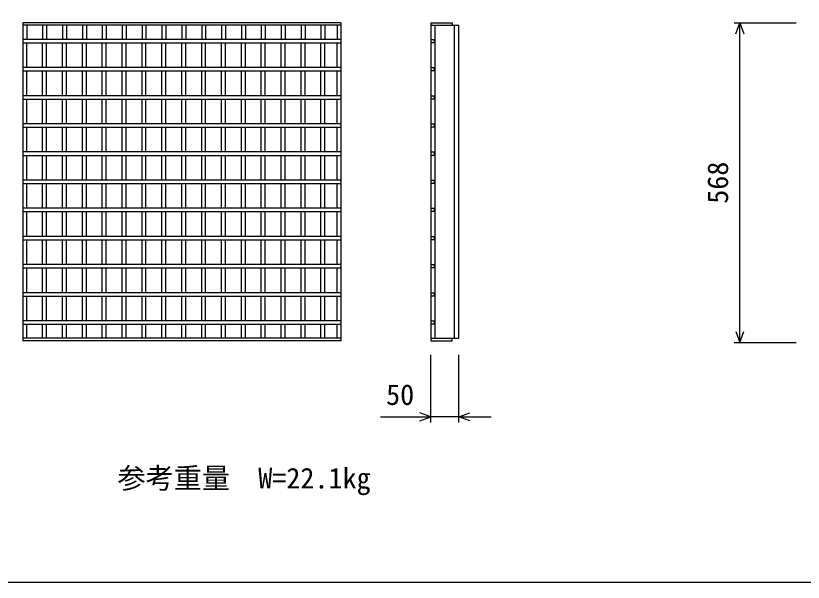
# Model space of a CAD drawing. Units: millimetres, scale not verified. Extents: x -12600 to 12600, y -8910 to 8910.
# Drawn here: x 6586 to 7985, y 2377 to 3383 of the extents above; entities that cross this region are included whole.
import ezdxf
from ezdxf.enums import TextEntityAlignment as Align

# ---------------------------------------------------------------- set-up
doc = ezdxf.new("R2010")
doc.units = ezdxf.units.MM
doc.header["$LTSCALE"] = 30
doc.layers.add('0-0_DIM', color=7, linetype='Continuous', lineweight=25)
doc.layers.add('0-2_HATCH', color=6, linetype='Continuous', lineweight=25)
doc.styles.add('ＭＳ ゴシック', font='')
doc.styles.get('ＭＳ ゴシック').set_extended_font_data('MS Gothic')

msp = doc.modelspace()

# ---------------------------------------------------------------- linework, layer by layer
at = {"layer": '0-0_DIM'}
for p, q in [((7862.42, 3370.53), (7972.42, 3370.53)), ((7872.42, 2802.53), (7872.42, 3370.53)), ((7862.42, 2802.53), (7972.42, 2802.53)), ((7323.44, 2660.53), (7323.44, 2780.53)), ((7373.44, 2660.53), (7373.44, 2780.53)), ((7234.28, 2670.53), (7323.44, 2670.53)), ((7373.44, 2670.53), (7323.44, 2670.53)), ((7373.44, 2670.53), (7430.5, 2670.53))]:
    msp.add_line(p, q, dxfattribs=at)
msp.add_lwpolyline([(2868.48, 2376.57), (9368.48, 2376.57), (9368.48, 6676.57), (2868.48, 6676.57)], close=True, dxfattribs=at)
for points in [[(7865.33, 3351.07), (7872.42, 3370.53), (7879.5, 3351.07)], [(7865.33, 2821.99), (7872.42, 2802.53), (7879.5, 2821.99)], [(7303.98, 2663.45), (7323.44, 2670.53), (7303.98, 2677.61)], [(7392.89, 2663.45), (7373.44, 2670.53), (7392.89, 2677.61)]]:
    msp.add_lwpolyline(points, dxfattribs=at)
at = {"layer": '0-2_HATCH'}
for p, q in [((6598.92, 3370.53), (6598.92, 2805.53)), ((7163.92, 3370.53), (6598.92, 3370.53)), ((7163.92, 3370.53), (7163.92, 2805.53)), ((7323.44, 3370.53), (7323.44, 2805.53)), ((7163.92, 3366.03), (6598.92, 3366.03)), ((6605.92, 3366.03), (6605.92, 3341.03)), ((6634.22, 3366.03), (6634.22, 3341.03)), ((6641.22, 3366.03), (6641.22, 3341.03)), ((6669.52, 3366.03), (6669.52, 3341.03)), ((6676.52, 3366.03), (6676.52, 3341.03)), ((6704.82, 3366.03), (6704.82, 3341.03)), ((6711.82, 3366.03), (6711.82, 3341.03)), ((6740.12, 3366.03), (6740.12, 3341.03)), ((6747.12, 3366.03), (6747.12, 3341.03)), ((6775.42, 3366.03), (6775.42, 3341.03)), ((6782.42, 3366.03), (6782.42, 3341.03)), ((6810.72, 3366.03), (6810.72, 3341.03)), ((6817.72, 3366.03), (6817.72, 3341.03)), ((6846.02, 3366.03), (6846.02, 3341.03)), ((6853.02, 3366.03), (6853.02, 3341.03)), ((6881.32, 3366.03), (6881.32, 3341.03)), ((6888.32, 3366.03), (6888.32, 3341.03)), ((6916.62, 3366.03), (6916.62, 3341.03)), ((6923.62, 3366.03), (6923.62, 3341.03)), ((6951.92, 3366.03), (6951.92, 3341.03)), ((6958.92, 3366.03), (6958.92, 3341.03)), ((6987.22, 3366.03), (6987.22, 3341.03)), ((6994.22, 3366.03), (6994.22, 3341.03)), ((7022.52, 3366.03), (7022.52, 3341.03)), ((7029.52, 3366.03), (7029.52, 3341.03)), ((7057.82, 3366.03), (7057.82, 3341.03)), ((7064.82, 3366.03), (7064.82, 3341.03)), ((7093.12, 3366.03), (7093.12, 3341.03)), ((7100.12, 3366.03), (7100.12, 3341.03)), ((7128.42, 3366.03), (7128.42, 3341.03)), ((7135.42, 3366.03), (7135.42, 3341.03)), ((7156.92, 3366.03), (7156.92, 3341.03)), ((7323.44, 3366.03), (7373.44, 3366.03)), ((7331.44, 2810.03), (7331.44, 3366.03)), ((7365.44, 2810.03), (7365.44, 3366.03)), ((7373.44, 2810.03), (7373.44, 3366.03)), ((7163.92, 3341.03), (6598.92, 3341.03)), ((6598.92, 3335.03), (7163.92, 3335.03)), ((6605.92, 3291.03), (6605.92, 3335.03)), ((6634.22, 3291.03), (6634.22, 3335.03)), ((6641.22, 3291.03), (6641.22, 3335.03)), ((6669.52, 3291.03), (6669.52, 3335.03)), ((6676.52, 3291.03), (6676.52, 3335.03)), ((6704.82, 3291.03), (6704.82, 3335.03)), ((6711.82, 3291.03), (6711.82, 3335.03)), ((6740.12, 3291.03), (6740.12, 3335.03)), ((6747.12, 3291.03), (6747.12, 3335.03)), ((6775.42, 3291.03), (6775.42, 3335.03)), ((6782.42, 3291.03), (6782.42, 3335.03)), ((6810.72, 3291.03), (6810.72, 3335.03)), ((6817.72, 3291.03), (6817.72, 3335.03)), ((6846.02, 3291.03), (6846.02, 3335.03)), ((6853.02, 3291.03), (6853.02, 3335.03)), ((6881.32, 3291.03), (6881.32, 3335.03)), ((6888.32, 3291.03), (6888.32, 3335.03)), ((6916.62, 3291.03), (6916.62, 3335.03)), ((6923.62, 3291.03), (6923.62, 3335.03)), ((6951.92, 3291.03), (6951.92, 3335.03)), ((6958.92, 3291.03), (6958.92, 3335.03)), ((6987.22, 3291.03), (6987.22, 3335.03)), ((6994.22, 3291.03), (6994.22, 3335.03)), ((7022.52, 3291.03), (7022.52, 3335.03)), ((7029.52, 3291.03), (7029.52, 3335.03)), ((7057.82, 3291.03), (7057.82, 3335.03)), ((7064.82, 3291.03), (7064.82, 3335.03)), ((7093.12, 3291.03), (7093.12, 3335.03)), ((7100.12, 3291.03), (7100.12, 3335.03)), ((7128.42, 3291.03), (7128.42, 3335.03)), ((7135.42, 3291.03), (7135.42, 3335.03)), ((7156.92, 3291.03), (7156.92, 3335.03)), ((7163.92, 3291.03), (6598.92, 3291.03)), ((6598.92, 3285.03), (7163.92, 3285.03)), ((6605.92, 3241.03), (6605.92, 3285.03)), ((6634.22, 3241.03), (6634.22, 3285.03)), ((6641.22, 3241.03), (6641.22, 3285.03)), ((6669.52, 3241.03), (6669.52, 3285.03)), ((6676.52, 3241.03), (6676.52, 3285.03)), ((6704.82, 3241.03), (6704.82, 3285.03)), ((6711.82, 3241.03), (6711.82, 3285.03)), ((6740.12, 3241.03), (6740.12, 3285.03)), ((6747.12, 3241.03), (6747.12, 3285.03)), ((6775.42, 3241.03), (6775.42, 3285.03)), ((6782.42, 3241.03), (6782.42, 3285.03)), ((6810.72, 3241.03), (6810.72, 3285.03)), ((6817.72, 3241.03), (6817.72, 3285.03)), ((6846.02, 3241.03), (6846.02, 3285.03)), ((6853.02, 3241.03), (6853.02, 3285.03)), ((6881.32, 3241.03), (6881.32, 3285.03)), ((6888.32, 3241.03), (6888.32, 3285.03)), ((6916.62, 3241.03), (6916.62, 3285.03)), ((6923.62, 3241.03), (6923.62, 3285.03)), ((6951.92, 3241.03), (6951.92, 3285.03)), ((6958.92, 3241.03), (6958.92, 3285.03)), ((6987.22, 3241.03), (6987.22, 3285.03)), ((6994.22, 3241.03), (6994.22, 3285.03)), ((7022.52, 3241.03), (7022.52, 3285.03)), ((7029.52, 3241.03), (7029.52, 3285.03)), ((7057.82, 3241.03), (7057.82, 3285.03)), ((7064.82, 3241.03), (7064.82, 3285.03)), ((7093.12, 3241.03), (7093.12, 3285.03)), ((7100.12, 3241.03), (7100.12, 3285.03)), ((7128.42, 3241.03), (7128.42, 3285.03)), ((7135.42, 3241.03), (7135.42, 3285.03)), ((7156.92, 3241.03), (7156.92, 3285.03)), ((7163.92, 3241.03), (6598.92, 3241.03)), ((6598.92, 3235.03), (7163.92, 3235.03)), ((6605.92, 3191.03), (6605.92, 3235.03)), ((6634.22, 3191.03), (6634.22, 3235.03)), ((6641.22, 3191.03), (6641.22, 3235.03)), ((6669.52, 3191.03), (6669.52, 3235.03)), ((6676.52, 3191.03), (6676.52, 3235.03)), ((6704.82, 3191.03), (6704.82, 3235.03)), ((6711.82, 3191.03), (6711.82, 3235.03)), ((6740.12, 3191.03), (6740.12, 3235.03)), ((6747.12, 3191.03), (6747.12, 3235.03)), ((6775.42, 3191.03), (6775.42, 3235.03)), ((6782.42, 3191.03), (6782.42, 3235.03)), ((6810.72, 3191.03), (6810.72, 3235.03)), ((6817.72, 3191.03), (6817.72, 3235.03)), ((6846.02, 3191.03), (6846.02, 3235.03)), ((6853.02, 3191.03), (6853.02, 3235.03)), ((6881.32, 3191.03), (6881.32, 3235.03)), ((6888.32, 3191.03), (6888.32, 3235.03)), ((6916.62, 3191.03), (6916.62, 3235.03)), ((6923.62, 3191.03), (6923.62, 3235.03)), ((6951.92, 3191.03), (6951.92, 3235.03)), ((6958.92, 3191.03), (6958.92, 3235.03)), ((6987.22, 3191.03), (6987.22, 3235.03)), ((6994.22, 3191.03), (6994.22, 3235.03)), ((7022.52, 3191.03), (7022.52, 3235.03)), ((7029.52, 3191.03), (7029.52, 3235.03)), ((7057.82, 3191.03), (7057.82, 3235.03)), ((7064.82, 3191.03), (7064.82, 3235.03)), ((7093.12, 3191.03), (7093.12, 3235.03)), ((7100.12, 3191.03), (7100.12, 3235.03)), ((7128.42, 3191.03), (7128.42, 3235.03)), ((7135.42, 3191.03), (7135.42, 3235.03)), ((7156.92, 3191.03), (7156.92, 3235.03)), ((7163.92, 3191.03), (6598.92, 3191.03)), ((6598.92, 3185.03), (7163.92, 3185.03)), ((6605.92, 3141.03), (6605.92, 3185.03)), ((6634.22, 3141.03), (6634.22, 3185.03)), ((6641.22, 3141.03), (6641.22, 3185.03)), ((6669.52, 3141.03), (6669.52, 3185.03)), ((6676.52, 3141.03), (6676.52, 3185.03)), ((6704.82, 3141.03), (6704.82, 3185.03)), ((6711.82, 3141.03), (6711.82, 3185.03)), ((6740.12, 3141.03), (6740.12, 3185.03)), ((6747.12, 3141.03), (6747.12, 3185.03)), ((6775.42, 3141.03), (6775.42, 3185.03)), ((6782.42, 3141.03), (6782.42, 3185.03)), ((6810.72, 3141.03), (6810.72, 3185.03)), ((6817.72, 3141.03), (6817.72, 3185.03)), ((6846.02, 3141.03), (6846.02, 3185.03)), ((6853.02, 3141.03), (6853.02, 3185.03)), ((6881.32, 3141.03), (6881.32, 3185.03)), ((6888.32, 3141.03), (6888.32, 3185.03)), ((6916.62, 3141.03), (6916.62, 3185.03)), ((6923.62, 3141.03), (6923.62, 3185.03)), ((6951.92, 3141.03), (6951.92, 3185.03)), ((6958.92, 3141.03), (6958.92, 3185.03)), ((6987.22, 3141.03), (6987.22, 3185.03)), ((6994.22, 3141.03), (6994.22, 3185.03)), ((7022.52, 3141.03), (7022.52, 3185.03)), ((7029.52, 3141.03), (7029.52, 3185.03)), ((7057.82, 3141.03), (7057.82, 3185.03)), ((7064.82, 3141.03), (7064.82, 3185.03)), ((7093.12, 3141.03), (7093.12, 3185.03)), ((7100.12, 3141.03), (7100.12, 3185.03)), ((7128.42, 3141.03), (7128.42, 3185.03)), ((7135.42, 3141.03), (7135.42, 3185.03)), ((7156.92, 3141.03), (7156.92, 3185.03)), ((7163.92, 3141.03), (6598.92, 3141.03)), ((6598.92, 3135.03), (7163.92, 3135.03)), ((6605.92, 3091.03), (6605.92, 3135.03)), ((6634.22, 3091.03), (6634.22, 3135.03)), ((6641.22, 3091.03), (6641.22, 3135.03)), ((6669.52, 3091.03), (6669.52, 3135.03)), ((6676.52, 3091.03), (6676.52, 3135.03)), ((6704.82, 3091.03), (6704.82, 3135.03)), ((6711.82, 3091.03), (6711.82, 3135.03)), ((6740.12, 3091.03), (6740.12, 3135.03)), ((6747.12, 3091.03), (6747.12, 3135.03)), ((6775.42, 3091.03), (6775.42, 3135.03)), ((6782.42, 3091.03), (6782.42, 3135.03)), ((6810.72, 3091.03), (6810.72, 3135.03)), ((6817.72, 3091.03), (6817.72, 3135.03)), ((6846.02, 3091.03), (6846.02, 3135.03)), ((6853.02, 3091.03), (6853.02, 3135.03)), ((6881.32, 3091.03), (6881.32, 3135.03)), ((6888.32, 3091.03), (6888.32, 3135.03)), ((6916.62, 3091.03), (6916.62, 3135.03)), ((6923.62, 3091.03), (6923.62, 3135.03)), ((6951.92, 3091.03), (6951.92, 3135.03)), ((6958.92, 3091.03), (6958.92, 3135.03)), ((6987.22, 3091.03), (6987.22, 3135.03)), ((6994.22, 3091.03), (6994.22, 3135.03)), ((7022.52, 3091.03), (7022.52, 3135.03)), ((7029.52, 3091.03), (7029.52, 3135.03)), ((7057.82, 3091.03), (7057.82, 3135.03)), ((7064.82, 3091.03), (7064.82, 3135.03)), ((7093.12, 3091.03), (7093.12, 3135.03)), ((7100.12, 3091.03), (7100.12, 3135.03)), ((7128.42, 3091.03), (7128.42, 3135.03)), ((7135.42, 3091.03), (7135.42, 3135.03)), ((7156.92, 3091.03), (7156.92, 3135.03)), ((7163.92, 3091.03), (6598.92, 3091.03)), ((6598.92, 3085.03), (7163.92, 3085.03)), ((6605.92, 3041.03), (6605.92, 3085.03)), ((6634.22, 3041.03), (6634.22, 3085.03)), ((6641.22, 3041.03), (6641.22, 3085.03)), ((6669.52, 3041.03), (6669.52, 3085.03)), ((6676.52, 3041.03), (6676.52, 3085.03)), ((6704.82, 3041.03), (6704.82, 3085.03)), ((6711.82, 3041.03), (6711.82, 3085.03)), ((6740.12, 3041.03), (6740.12, 3085.03)), ((6747.12, 3041.03), (6747.12, 3085.03)), ((6775.42, 3041.03), (6775.42, 3085.03)), ((6782.42, 3041.03), (6782.42, 3085.03)), ((6810.72, 3041.03), (6810.72, 3085.03)), ((6817.72, 3041.03), (6817.72, 3085.03)), ((6846.02, 3041.03), (6846.02, 3085.03)), ((6853.02, 3041.03), (6853.02, 3085.03)), ((6881.32, 3041.03), (6881.32, 3085.03)), ((6888.32, 3041.03), (6888.32, 3085.03)), ((6916.62, 3041.03), (6916.62, 3085.03)), ((6923.62, 3041.03), (6923.62, 3085.03)), ((6951.92, 3041.03), (6951.92, 3085.03)), ((6958.92, 3041.03), (6958.92, 3085.03)), ((6987.22, 3041.03), (6987.22, 3085.03)), ((6994.22, 3041.03), (6994.22, 3085.03)), ((7022.52, 3041.03), (7022.52, 3085.03)), ((7029.52, 3041.03), (7029.52, 3085.03)), ((7057.82, 3041.03), (7057.82, 3085.03)), ((7064.82, 3041.03), (7064.82, 3085.03)), ((7093.12, 3041.03), (7093.12, 3085.03)), ((7100.12, 3041.03), (7100.12, 3085.03)), ((7128.42, 3041.03), (7128.42, 3085.03)), ((7135.42, 3041.03), (7135.42, 3085.03)), ((7156.92, 3041.03), (7156.92, 3085.03)), ((7163.92, 3041.03), (6598.92, 3041.03)), ((6598.92, 3035.03), (7163.92, 3035.03)), ((6605.92, 2991.03), (6605.92, 3035.03)), ((6634.22, 2991.03), (6634.22, 3035.03)), ((6641.22, 2991.03), (6641.22, 3035.03)), ((6669.52, 2991.03), (6669.52, 3035.03)), ((6676.52, 2991.03), (6676.52, 3035.03)), ((6704.82, 2991.03), (6704.82, 3035.03)), ((6711.82, 2991.03), (6711.82, 3035.03)), ((6740.12, 2991.03), (6740.12, 3035.03)), ((6747.12, 2991.03), (6747.12, 3035.03)), ((6775.42, 2991.03), (6775.42, 3035.03)), ((6782.42, 2991.03), (6782.42, 3035.03)), ((6810.72, 2991.03), (6810.72, 3035.03)), ((6817.72, 2991.03), (6817.72, 3035.03)), ((6846.02, 2991.03), (6846.02, 3035.03)), ((6853.02, 2991.03), (6853.02, 3035.03)), ((6881.32, 2991.03), (6881.32, 3035.03)), ((6888.32, 2991.03), (6888.32, 3035.03)), ((6916.62, 2991.03), (6916.62, 3035.03)), ((6923.62, 2991.03), (6923.62, 3035.03)), ((6951.92, 2991.03), (6951.92, 3035.03)), ((6958.92, 2991.03), (6958.92, 3035.03)), ((6987.22, 2991.03), (6987.22, 3035.03)), ((6994.22, 2991.03), (6994.22, 3035.03)), ((7022.52, 2991.03), (7022.52, 3035.03)), ((7029.52, 2991.03), (7029.52, 3035.03)), ((7057.82, 2991.03), (7057.82, 3035.03)), ((7064.82, 2991.03), (7064.82, 3035.03)), ((7093.12, 2991.03), (7093.12, 3035.03)), ((7100.12, 2991.03), (7100.12, 3035.03)), ((7128.42, 2991.03), (7128.42, 3035.03)), ((7135.42, 2991.03), (7135.42, 3035.03)), ((7156.92, 2991.03), (7156.92, 3035.03)), ((7163.92, 2991.03), (6598.92, 2991.03)), ((6598.92, 2985.03), (7163.92, 2985.03)), ((6605.92, 2941.03), (6605.92, 2985.03)), ((6634.22, 2941.03), (6634.22, 2985.03)), ((6641.22, 2941.03), (6641.22, 2985.03)), ((6669.52, 2941.03), (6669.52, 2985.03)), ((6676.52, 2941.03), (6676.52, 2985.03)), ((6704.82, 2941.03), (6704.82, 2985.03)), ((6711.82, 2941.03), (6711.82, 2985.03)), ((6740.12, 2941.03), (6740.12, 2985.03)), ((6747.12, 2941.03), (6747.12, 2985.03)), ((6775.42, 2941.03), (6775.42, 2985.03)), ((6782.42, 2941.03), (6782.42, 2985.03)), ((6810.72, 2941.03), (6810.72, 2985.03)), ((6817.72, 2941.03), (6817.72, 2985.03)), ((6846.02, 2941.03), (6846.02, 2985.03)), ((6853.02, 2941.03), (6853.02, 2985.03)), ((6881.32, 2941.03), (6881.32, 2985.03)), ((6888.32, 2941.03), (6888.32, 2985.03)), ((6916.62, 2941.03), (6916.62, 2985.03)), ((6923.62, 2941.03), (6923.62, 2985.03)), ((6951.92, 2941.03), (6951.92, 2985.03)), ((6958.92, 2941.03), (6958.92, 2985.03)), ((6987.22, 2941.03), (6987.22, 2985.03)), ((6994.22, 2941.03), (6994.22, 2985.03)), ((7022.52, 2941.03), (7022.52, 2985.03)), ((7029.52, 2941.03), (7029.52, 2985.03)), ((7057.82, 2941.03), (7057.82, 2985.03)), ((7064.82, 2941.03), (7064.82, 2985.03)), ((7093.12, 2941.03), (7093.12, 2985.03)), ((7100.12, 2941.03), (7100.12, 2985.03)), ((7128.42, 2941.03), (7128.42, 2985.03)), ((7135.42, 2941.03), (7135.42, 2985.03)), ((7156.92, 2941.03), (7156.92, 2985.03)), ((7163.92, 2941.03), (6598.92, 2941.03)), ((6598.92, 2935.03), (7163.92, 2935.03)), ((6605.92, 2891.03), (6605.92, 2935.03)), ((6634.22, 2891.03), (6634.22, 2935.03)), ((6641.22, 2891.03), (6641.22, 2935.03)), ((6669.52, 2891.03), (6669.52, 2935.03)), ((6676.52, 2891.03), (6676.52, 2935.03)), ((6704.82, 2891.03), (6704.82, 2935.03)), ((6711.82, 2891.03), (6711.82, 2935.03)), ((6740.12, 2891.03), (6740.12, 2935.03)), ((6747.12, 2891.03), (6747.12, 2935.03)), ((6775.42, 2891.03), (6775.42, 2935.03)), ((6782.42, 2891.03), (6782.42, 2935.03)), ((6810.72, 2891.03), (6810.72, 2935.03)), ((6817.72, 2891.03), (6817.72, 2935.03)), ((6846.02, 2891.03), (6846.02, 2935.03)), ((6853.02, 2891.03), (6853.02, 2935.03)), ((6881.32, 2891.03), (6881.32, 2935.03)), ((6888.32, 2891.03), (6888.32, 2935.03)), ((6916.62, 2891.03), (6916.62, 2935.03)), ((6923.62, 2891.03), (6923.62, 2935.03)), ((6951.92, 2891.03), (6951.92, 2935.03)), ((6958.92, 2891.03), (6958.92, 2935.03)), ((6987.22, 2891.03), (6987.22, 2935.03)), ((6994.22, 2891.03), (6994.22, 2935.03)), ((7022.52, 2891.03), (7022.52, 2935.03)), ((7029.52, 2891.03), (7029.52, 2935.03)), ((7057.82, 2891.03), (7057.82, 2935.03)), ((7064.82, 2891.03), (7064.82, 2935.03)), ((7093.12, 2891.03), (7093.12, 2935.03)), ((7100.12, 2891.03), (7100.12, 2935.03)), ((7128.42, 2891.03), (7128.42, 2935.03)), ((7135.42, 2891.03), (7135.42, 2935.03)), ((7156.92, 2891.03), (7156.92, 2935.03)), ((7163.92, 2891.03), (6598.92, 2891.03)), ((6598.92, 2885.03), (7163.92, 2885.03)), ((6605.92, 2841.03), (6605.92, 2885.03)), ((6634.22, 2841.03), (6634.22, 2885.03)), ((6641.22, 2841.03), (6641.22, 2885.03)), ((6669.52, 2841.03), (6669.52, 2885.03)), ((6676.52, 2841.03), (6676.52, 2885.03)), ((6704.82, 2841.03), (6704.82, 2885.03)), ((6711.82, 2841.03), (6711.82, 2885.03)), ((6740.12, 2841.03), (6740.12, 2885.03)), ((6747.12, 2841.03), (6747.12, 2885.03)), ((6775.42, 2841.03), (6775.42, 2885.03)), ((6782.42, 2841.03), (6782.42, 2885.03)), ((6810.72, 2841.03), (6810.72, 2885.03)), ((6817.72, 2841.03), (6817.72, 2885.03)), ((6846.02, 2841.03), (6846.02, 2885.03)), ((6853.02, 2841.03), (6853.02, 2885.03)), ((6881.32, 2841.03), (6881.32, 2885.03)), ((6888.32, 2841.03), (6888.32, 2885.03)), ((6916.62, 2841.03), (6916.62, 2885.03)), ((6923.62, 2841.03), (6923.62, 2885.03)), ((6951.92, 2841.03), (6951.92, 2885.03)), ((6958.92, 2841.03), (6958.92, 2885.03)), ((6987.22, 2841.03), (6987.22, 2885.03)), ((6994.22, 2841.03), (6994.22, 2885.03)), ((7022.52, 2841.03), (7022.52, 2885.03)), ((7029.52, 2841.03), (7029.52, 2885.03)), ((7057.82, 2841.03), (7057.82, 2885.03)), ((7064.82, 2841.03), (7064.82, 2885.03)), ((7093.12, 2841.03), (7093.12, 2885.03)), ((7100.12, 2841.03), (7100.12, 2885.03)), ((7128.42, 2841.03), (7128.42, 2885.03)), ((7135.42, 2841.03), (7135.42, 2885.03)), ((7156.92, 2841.03), (7156.92, 2885.03)), ((7163.92, 2841.03), (6598.92, 2841.03)), ((6598.92, 2835.03), (7163.92, 2835.03)), ((6605.92, 2810.03), (6605.92, 2835.03)), ((6634.22, 2810.03), (6634.22, 2835.03)), ((6641.22, 2810.03), (6641.22, 2835.03)), ((6669.52, 2810.03), (6669.52, 2835.03)), ((6676.52, 2810.03), (6676.52, 2835.03)), ((6704.82, 2810.03), (6704.82, 2835.03)), ((6711.82, 2810.03), (6711.82, 2835.03)), ((6740.12, 2810.03), (6740.12, 2835.03)), ((6747.12, 2810.03), (6747.12, 2835.03)), ((6775.42, 2810.03), (6775.42, 2835.03)), ((6782.42, 2810.03), (6782.42, 2835.03)), ((6810.72, 2810.03), (6810.72, 2835.03)), ((6817.72, 2810.03), (6817.72, 2835.03)), ((6846.02, 2810.03), (6846.02, 2835.03)), ((6853.02, 2810.03), (6853.02, 2835.03)), ((6881.32, 2810.03), (6881.32, 2835.03)), ((6888.32, 2810.03), (6888.32, 2835.03)), ((6916.62, 2810.03), (6916.62, 2835.03)), ((6923.62, 2810.03), (6923.62, 2835.03)), ((6951.92, 2810.03), (6951.92, 2835.03)), ((6958.92, 2810.03), (6958.92, 2835.03)), ((6987.22, 2810.03), (6987.22, 2835.03)), ((6994.22, 2810.03), (6994.22, 2835.03)), ((7022.52, 2810.03), (7022.52, 2835.03)), ((7029.52, 2810.03), (7029.52, 2835.03)), ((7057.82, 2810.03), (7057.82, 2835.03)), ((7064.82, 2810.03), (7064.82, 2835.03)), ((7093.12, 2810.03), (7093.12, 2835.03)), ((7100.12, 2810.03), (7100.12, 2835.03)), ((7128.42, 2810.03), (7128.42, 2835.03)), ((7135.42, 2810.03), (7135.42, 2835.03)), ((7156.92, 2810.03), (7156.92, 2835.03)), ((7163.92, 2810.03), (6598.92, 2810.03)), ((7163.92, 2805.53), (6598.92, 2805.53)), ((7323.44, 2810.03), (7373.44, 2810.03))]:
    msp.add_line(p, q, dxfattribs=at)
for points in [[(7323.44, 3370.53), (7361.44, 3370.53), (7361.44, 3366.03)], [(7323.44, 3341.03), (7329.44, 3341.03), (7329.44, 3335.03), (7323.44, 3335.03)], [(7323.44, 3291.03), (7329.44, 3291.03), (7329.44, 3285.03), (7323.44, 3285.03)], [(7323.44, 3241.03), (7329.44, 3241.03), (7329.44, 3235.03), (7323.44, 3235.03)], [(7323.44, 3191.03), (7329.44, 3191.03), (7329.44, 3185.03), (7323.44, 3185.03)], [(7323.44, 3141.03), (7329.44, 3141.03), (7329.44, 3135.03), (7323.44, 3135.03)], [(7323.44, 3091.03), (7329.44, 3091.03), (7329.44, 3085.03), (7323.44, 3085.03)], [(7323.44, 3041.03), (7329.44, 3041.03), (7329.44, 3035.03), (7323.44, 3035.03)], [(7323.44, 2991.03), (7329.44, 2991.03), (7329.44, 2985.03), (7323.44, 2985.03)], [(7323.44, 2941.03), (7329.44, 2941.03), (7329.44, 2935.03), (7323.44, 2935.03)], [(7323.44, 2891.03), (7329.44, 2891.03), (7329.44, 2885.03), (7323.44, 2885.03)], [(7323.44, 2841.03), (7329.44, 2841.03), (7329.44, 2835.03), (7323.44, 2835.03)], [(7323.44, 2805.53), (7361.44, 2805.53), (7361.44, 2810.03)]]:
    msp.add_lwpolyline(points, dxfattribs=at)

# ---------------------------------------------------------------- texts
at = {"layer": '0-0_DIM', "style": 'ＭＳ ゴシック'}
msp.add_text('568', height=36.66, rotation=90, dxfattribs=at).set_placement((7862.42, 3049.03), align=Align.BOTTOM_LEFT)
for s, p in [('50', (7244.16, 2680.53)), ('参考重量\u3000W=22.1kg', (6767.05, 2532.22))]:
    msp.add_text(s, height=36.66, dxfattribs=at).set_placement(p, align=Align.BOTTOM_LEFT)

doc.saveas('drawing.dxf')
